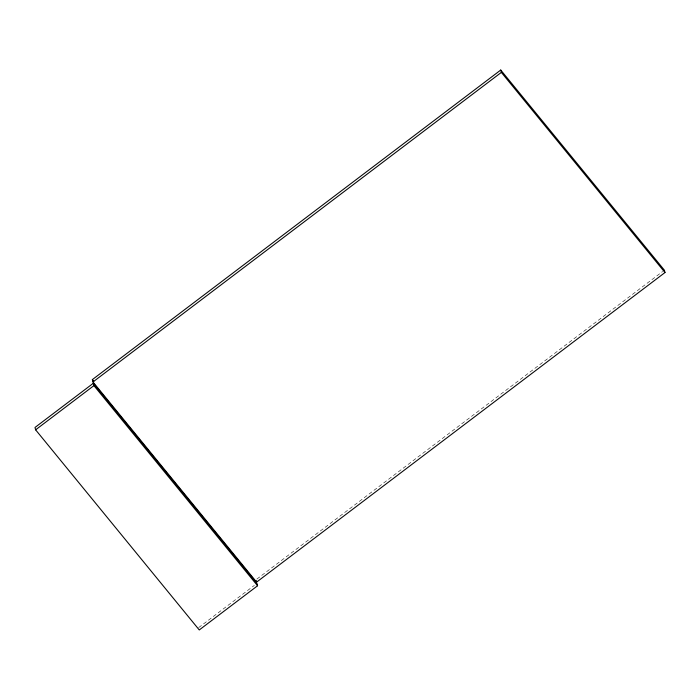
<?xml version="1.0" encoding="UTF-8"?>
<svg xmlns="http://www.w3.org/2000/svg" width="700" height="700" viewBox="0 0 700 700"><rect width="100%" height="100%" fill="white"/><g stroke="black" fill="none" stroke-linecap="round" stroke-linejoin="round"><path stroke-width="0.53" stroke-dasharray="3.5 2.62" d="M256.874 579.084L662.646 271.495M198.651 627.602L254.345 585.384"/><path stroke-width="1.05" d="M92.356 379.61L500.736 70.044L664.387 270.174L665 272.536L256.611 582.102L92.969 381.964L92.356 379.61L93.73 381.299M92.969 381.964L501.349 72.397L500.736 70.044M93.31 383.267L35 427.464L35.613 429.826L199.264 629.956L257.574 585.76L256.953 583.406L93.31 383.267L93.922 385.63L257.574 585.76M35.613 429.826L93.922 385.63M501.349 72.397L665 272.536M256.209 580.528L256.611 582.102"/></g></svg>
